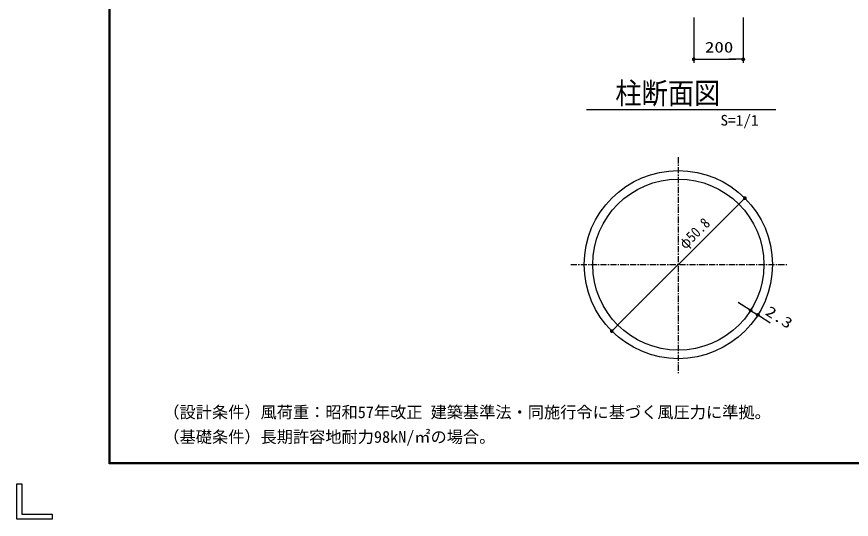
# Model space of a CAD drawing. Units: millimetres, scale not verified. Extents: x -4425 to 4425, y -3150 to 3150.
# Drawn here: x -4425 to -1046, y -3150 to -1114 of the extents above; entities that cross this region are included whole.
import ezdxf
from ezdxf.enums import TextEntityAlignment as Align

# ---------------------------------------------------------------- set-up
doc = ezdxf.new("R2010")
doc.units = ezdxf.units.MM
doc.header["$LTSCALE"] = 20
doc.header["$PDMODE"] = 32
doc.header["$PDSIZE"] = 10
doc.linetypes.add('USER1', pattern=[2, 1.25, -0.25, 0.25, -0.25])
for name, color, linetype, lineweight in [('0-0_SUNPOU', 1, 'Continuous', 25), ('0-2_KOUZOU', 7, 'Continuous', 25), ('0-9_WAKU', 7, 'Continuous', 25), ('0-B_D-TTL-TXT', 2, 'Continuous', 25)]:
    doc.layers.add(name, color=color, linetype=linetype, lineweight=lineweight)
doc.layers.add('0-1_DEFPOINTS', color=7, linetype='Continuous')
doc.styles.add('ＭＳ ゴシック', font='')
doc.styles.get('ＭＳ ゴシック').set_extended_font_data('MS Gothic')

# ---------------------------------------------------------------- blocks, each defined once
blk = doc.blocks.new('M1')
at = {"layer": '0-0_SUNPOU'}
blk.add_line((-5, 0), (-38.58, 0), dxfattribs=at)
for points in [[(0, 0), (-5, 0), (-4.96, 0.63)], [(0, 0), (-4.96, -0.63), (-5, 0)], [(0, 0), (-4.96, 0.63), (-4.84, 1.24)], [(0, 0), (-4.84, -1.24), (-4.96, -0.63)], [(0, 0), (-4.84, 1.24), (-4.65, 1.84)], [(0, 0), (-4.65, -1.84), (-4.84, -1.24)], [(0, 0), (-4.65, 1.84), (-4.38, 2.41)], [(0, 0), (-4.38, -2.41), (-4.65, -1.84)], [(0, 0), (-4.38, 2.41), (-4.05, 2.94)], [(0, 0), (-4.05, -2.94), (-4.38, -2.41)], [(0, 0), (-4.05, 2.94), (-3.64, 3.42)], [(0, 0), (-3.64, -3.42), (-4.05, -2.94)], [(0, 0), (-3.64, 3.42), (-3.19, 3.85)], [(0, 0), (-3.19, -3.85), (-3.64, -3.42)], [(0, 0), (-3.19, 3.85), (-2.68, 4.22)], [(0, 0), (-2.68, -4.22), (-3.19, -3.85)], [(0, 0), (-2.68, 4.22), (-2.13, 4.52)], [(0, 0), (-2.13, -4.52), (-2.68, -4.22)], [(0, 0), (-2.13, 4.52), (-1.55, 4.76)], [(0, 0), (-1.55, -4.76), (-2.13, -4.52)], [(0, 0), (-1.55, 4.76), (-0.94, 4.91)], [(0, 0), (-0.94, -4.91), (-1.55, -4.76)], [(0, 0), (-0.94, 4.91), (-0.31, 4.99)], [(0, 0), (-0.31, -4.99), (-0.94, -4.91)], [(0, 0), (-0.31, 4.99), (0.31, 4.99)], [(0, 0), (0.31, -4.99), (-0.31, -4.99)], [(0, 0), (0.31, 4.99), (0.94, 4.91)], [(0, 0), (0.94, 4.91), (1.55, 4.76)], [(0, 0), (1.55, 4.76), (2.13, 4.52)], [(0, 0), (2.13, 4.52), (2.68, 4.22)], [(0, 0), (2.68, 4.22), (3.19, 3.85)], [(0, 0), (3.19, 3.85), (3.64, 3.42)], [(0, 0), (3.64, 3.42), (4.05, 2.94)], [(0, 0), (4.05, 2.94), (4.38, 2.41)], [(0, 0), (4.38, 2.41), (4.65, 1.84)], [(0, 0), (4.65, 1.84), (4.84, 1.24)], [(0, 0), (4.84, 1.24), (4.96, 0.63)], [(0, 0), (4.96, 0.63), (5, 0)], [(0, 0), (0.94, -4.91), (0.31, -4.99)], [(0, 0), (1.55, -4.76), (0.94, -4.91)], [(0, 0), (2.13, -4.52), (1.55, -4.76)], [(0, 0), (2.68, -4.22), (2.13, -4.52)], [(0, 0), (3.19, -3.85), (2.68, -4.22)], [(0, 0), (3.64, -3.42), (3.19, -3.85)], [(0, 0), (4.05, -2.94), (3.64, -3.42)], [(0, 0), (4.38, -2.41), (4.05, -2.94)], [(0, 0), (4.65, -1.84), (4.38, -2.41)], [(0, 0), (4.84, -1.24), (4.65, -1.84)], [(0, 0), (4.96, -0.63), (4.84, -1.24)], [(0, 0), (5, 0), (4.96, -0.63)]]:
    blk.add_solid(points, dxfattribs=at)

msp = doc.modelspace()

# ---------------------------------------------------------------- linework, layer by layer
at = {"layer": '0-0_SUNPOU'}
for p, q in [((-1683.82, -1117.99), (-1683.82, -1301.68)), ((-1483.82, -1117.99), (-1483.82, -1301.68)), ((-1653.82, -1286.68), (-1513.82, -1286.68)), ((-2118.26, -1490.48), (-1350.81, -1490.48)), ((-1994.65, -2366.43), (-1497.93, -1870.38)), ((-1478.91, -2287.77), (-1504.26, -2271.71)), ((-1453.57, -2303.82), (-1424.43, -2322.28)), ((-1399.08, -2338.34), (-1373.74, -2354.39))]:
    msp.add_line(p, q, dxfattribs=at)
at = {"layer": '0-1_DEFPOINTS'}
for p in [(-1483.82, -1286.68), (-1453.57, -2303.82), (-1424.43, -2322.28), (-1424.43, -2322.28)]:
    msp.add_point(p, dxfattribs=at)
at = {"layer": '0-2_KOUZOU', "color": 1, "linetype": 'USER1'}
for p, q in [((-1746.29, -1683.55), (-1746.29, -2559.57)), ((-2181.54, -2118.4), (-1305.52, -2118.4))]:
    msp.add_line(p, q, dxfattribs=at)
at = {"layer": '0-2_KOUZOU'}
for radius in [381, 346.5]:
    msp.add_circle((-1746.29, -2118.4), radius, dxfattribs=at)
at = {"layer": '0-9_WAKU'}
for p, q in [((-4048.16, -2923.04), (-4048.16, 2922.96)), ((-4403.67, -3006.79), (-4403.67, -3128.56)), ((-4281.91, -3150.04), (-4425.16, -3150.04))]:
    msp.add_line(p, q, dxfattribs=at)
msp.add_lwpolyline([(-4050.16, 2924.96), (4199.84, 2924.96), (4199.84, -2925.04), (-4050.16, -2925.04)], close=True, dxfattribs=at)
for points in [[(4197.84, 2922.96), (4197.84, -2923.04), (-4048.16, -2923.04)], [(4195.84, 2920.96), (4195.84, -2921.04), (-4046.16, -2921.04)], [(-4046.16, -2921.04), (-4046.16, 2920.96), (4195.84, 2920.96)], [(-4425.16, -3150.04), (-4425.16, -3006.79), (-4403.67, -3006.79)], [(-4403.67, -3128.56), (-4281.91, -3128.56), (-4281.91, -3150.04)]]:
    msp.add_lwpolyline(points, dxfattribs=at)

# ---------------------------------------------------------------- block references
at = {"layer": '0-0_SUNPOU', "xscale": 1.5, "yscale": 1.5}
for p, rotation in [((-1683.82, -1286.68), 180), ((-1476.7, -1849.18), 44.96129), ((-1453.57, -2303.82), 327.64841), ((-1424.43, -2322.28), 147.64841), ((-2015.88, -2387.63), 224.96129)]:
    msp.add_blockref('M1', p, dxfattribs=dict(at, rotation=rotation))
msp.add_blockref('M1', (-1483.82, -1286.68), dxfattribs=at)

# ---------------------------------------------------------------- texts
at = {"layer": '0-0_SUNPOU', "color": 3, "style": 'ＭＳ ゴシック'}
for s, width, p in [('200', 1.3, (-1638.46, -1272.51)), ('S=1/1', 1.05, (-1575.72, -1568.44))]:
    msp.add_text(s, height=43.26, dxfattribs=dict(at, width=width)).set_placement(p, align=Align.BOTTOM_LEFT)
at = {"layer": '0-0_SUNPOU', "color": 7, "style": 'ＭＳ ゴシック', "width": 0.9}
msp.add_text('柱断面図', height=86.66, dxfattribs=at).set_placement((-2001.55, -1493.38), align=Align.BOTTOM_LEFT)
at = {"layer": '0-0_SUNPOU', "color": 3, "style": 'ＭＳ ゴシック'}
for s, height, rotation, width, p in [('φ50.8', 43.3, 44.961, 0.9, (-1708.33, -2067.78)), ('2.3', 43.26, 327.648, 1.3, (-1404.89, -2329.96))]:
    msp.add_text(s, height=height, rotation=rotation, dxfattribs=dict(at, width=width)).set_placement(p, align=Align.BOTTOM_LEFT)
at = {"layer": '0-B_D-TTL-TXT', "color": 7, "style": 'ＭＳ ゴシック'}
for s, p in [('（設計条件）風荷重：昭和57年改正 建築基準法・同施行令に基づく風圧力に準拠。', (-3831.36, -2754.65)), ('（基礎条件）長期許容地耐力98kN/㎡の場合。', (-3831.36, -2854.65))]:
    msp.add_text(s, height=48.09, dxfattribs=at).set_placement(p, align=Align.BOTTOM_LEFT)

doc.saveas('drawing.dxf')
